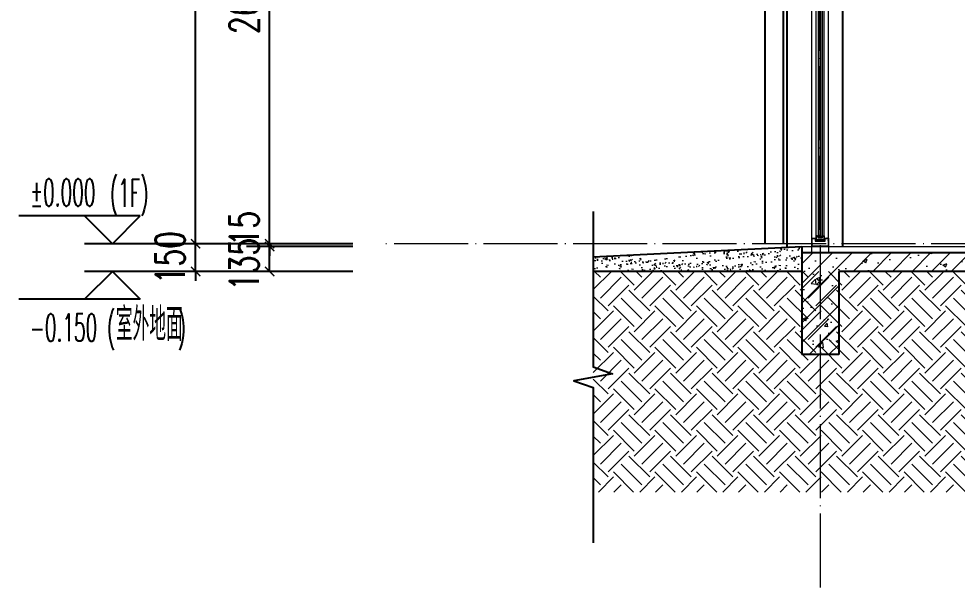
# Model space of a CAD drawing. Extents: x -1058961 to 23600, y -449123 to 2751847.
# Drawn here: x -68117 to -63043, y 25318 to 28377 of the extents above; entities that cross this region are included whole.
import ezdxf

# ---------------------------------------------------------------- set-up
doc = ezdxf.new("R2010")
doc.units = 0
doc.header["$LTSCALE"] = 1000
doc.linetypes.add('DOTE', pattern=[2.42, 2, -0.2, 0.02, -0.2])
doc.layers.get('0').update_dxf_attribs({"linetype": 'CONTINUOUS'})
doc.layers.get('DEFPOINTS').update_dxf_attribs({"linetype": 'CONTINUOUS'})
for name, color, linetype in [('DIM_ELEV', 3, 'CONTINUOUS'), ('DIM_SYMB', 3, 'CONTINUOUS'), ('PUB_DIM', 3, 'CONTINUOUS'), ('PUB_TEXT', 2, 'CONTINUOUS'), ('WALL', 5, 'CONTINUOUS'), ('看线', 251, 'CONTINUOUS')]:
    doc.layers.add(name, color=color, linetype=linetype)
for name, color, linetype, lineweight in [('DOTE', 19, 'DOTE', 9), ('PUB_HATCH', 8, 'CONTINUOUS', 9), ('S_WINDOW', 144, 'CONTINUOUS', 15), ('内粉刷', 37, 'CONTINUOUS', 9), ('填充', 251, 'CONTINUOUS', 5), ('细细', 250, 'CONTINUOUS', 0)]:
    doc.layers.add(name, color=color, linetype=linetype, lineweight=lineweight)
doc.styles.add('_TCH_DIM', font='SIMPLEX.shx', dxfattribs={"width": 0.7, "bigfont": 'GBCBIG.shx'})
doc.styles.add('_TCH_DIM_T3', font='SIMPLEX', dxfattribs={"width": 0.705882, "bigfont": 'GBCBIG'})
doc.dimstyles.new('_TCH_ARCH&&50', dxfattribs={"dimtxt": 157.5, "dimasz": 50, "dimexe": 125, "dimexo": 150, "dimgap": 58.75, "dimtad": 1, "dimdec": 0, "dimzin": 0, "dimdsep": 46, "dimtxsty": '_TCH_DIM_T3', "dimblk": 'ARCHTICK', "dimcen": 0.09, "dimclrt": 7, "dimazin": 0, "dimtfac": 1, "dimtdec": 0, "dimtix": 1, "dimtmove": 2, "dimatfit": 3, "dimldrblk": 'ARCHTICK', "dimfxl": 0, "dimtolj": 1, "dimtzin": 0, "dimarcsym": 0})
pattern_1 = [(315, (-1068248.527, -502407.403), (-1.767766953, -1.767766953), []), (315, (-1068247.3486, -502407.403), (-1.767766953, -1.767766953), [])]
pattern_2 = [(45, (-1018747.41, 119588.15), (-53.0330086, 53.0330086), []), (50, (-1018747.41, 119588.15), (215.178055, -18.82564), [22.5, -247.5]), (355, (-1018747.41, 119588.15), (-41.6254, 225.65764), [18, -198]), (100.4514, (-1018729.48, 119586.58), (173.552815, 206.831863), [19.122057, -210.342634]), (46.1842, (-1018747.4, 119648.15), (320.172315, -49.655704), [33.75, -371.25]), (96.6356, (-1018720.73, 119644), (280.39881, 292.23536), [28.68309, -315.5139]), (351.1842, (-1018747.4, 119648.15), (280.39858, 292.23558), [27, -297]), (21, (-1018717.41, 119633.15), (179.072116, -120.785667), [22.5, -247.5]), (326, (-1018717.41, 119633.15), (72.9946, 217.545014), [18, -198]), (71.4514, (-1018702.49, 119623.08), (252.06679, 96.75915), [19.122057, -210.342634]), (37.5, (-1018747.41, 119588.15), (3.6479566, 99.868156), [0, -195.6, 0, -201, 0, -198.75]), (7.5, (-1018747.41, 119588.15), (78.920861, 118.323514), [0, -114.6, 0, -191.1, 0, -75.75]), (327.5, (-1018814.31, 119588.15), (160.146731, -6.7664615), [0, -75, 0, -234, 0, -310.5]), (317.5, (-1018844.31, 119588.15), (174.95585, 30.031495), [0, -97.5, 0, -155.4, 0, -220.5])]

# ---------------------------------------------------------------- blocks, each defined once
blk = doc.blocks.new('_ArchTick')
at = {"color": 0, "linetype": 'ByBlock', "const_width": 0.15}
blk.add_lwpolyline([(-0.5, -0.5), (0.5, 0.5)], dxfattribs=at)
blk = doc.blocks.new('*D2684')
at = {"layer": 'DEFPOINTS', "color": 0}
for p in [(-66761.1, 27144.5), (-66161.1, 27144.5), (-66161.1, 27009.3)]:
    blk.add_point(p, dxfattribs=at)
at = {"layer": 'PUB_DIM', "color": 0, "lineweight": -2}
for p, q in [((-66311.1, 27144.5), (-66886.1, 27144.5)), ((-66761.1, 27009.3), (-66761.1, 27144.5)), ((-66311.1, 27009.3), (-66886.1, 27009.3))]:
    blk.add_line(p, q, dxfattribs=at)
at = {"layer": 'PUB_DIM', "color": 0, "lineweight": -2, "xscale": 50, "yscale": 50, "zscale": 50}
for p, rotation in [((-66761.1, 27144.5), 90), ((-66761.1, 27009.3), 270)]:
    blk.add_blockref('_ArchTick', p, dxfattribs=dict(at, rotation=rotation))
at = {"layer": 'PUB_DIM', "color": 7, "insert": (-66898.6, 27047.8), "char_height": 157.5, "attachment_point": 5, "rotation": 90, "style": '_TCH_DIM_T3'}
blk.add_mtext('\\A1;135', dxfattribs=at)
blk = doc.blocks.new('*D2685')
at = {"layer": 'DEFPOINTS', "color": 0}
for p in [(-66761.1, 27159.7), (-66161.1, 27159.7), (-66161.1, 27144.5)]:
    blk.add_point(p, dxfattribs=at)
at = {"layer": 'PUB_DIM', "color": 0, "lineweight": -2}
for p, q in [((-66761.1, 27159.7), (-66761.1, 27209.7)), ((-66311.1, 27159.7), (-66886.1, 27159.7)), ((-66761.1, 27144.5), (-66761.1, 27159.7)), ((-66311.1, 27144.5), (-66886.1, 27144.5)), ((-66761.1, 27144.5), (-66761.1, 27094.5))]:
    blk.add_line(p, q, dxfattribs=at)
at = {"layer": 'PUB_DIM', "color": 0, "lineweight": -2, "xscale": 50, "yscale": 50, "zscale": 50}
for p, rotation in [((-66761.1, 27159.7), 270), ((-66761.1, 27144.5), 90)]:
    blk.add_blockref('_ArchTick', p, dxfattribs=dict(at, rotation=rotation))
at = {"layer": 'PUB_DIM', "color": 7, "insert": (-66898.6, 27241.6), "char_height": 157.5, "attachment_point": 5, "rotation": 90, "style": '_TCH_DIM_T3'}
blk.add_mtext('\\A1;15', dxfattribs=at)
blk = doc.blocks.new('*D2686')
at = {"layer": 'DEFPOINTS', "color": 0}
for p in [(-66761.1, 29809.7), (-66161.1, 29809.7), (-66161.1, 27159.7)]:
    blk.add_point(p, dxfattribs=at)
at = {"layer": 'PUB_DIM', "color": 0, "lineweight": -2}
for p, q in [((-66311.1, 29809.7), (-66886.1, 29809.7)), ((-66761.1, 27159.7), (-66761.1, 29809.7)), ((-66311.1, 27159.7), (-66886.1, 27159.7))]:
    blk.add_line(p, q, dxfattribs=at)
at = {"layer": 'PUB_DIM', "color": 0, "lineweight": -2, "xscale": 50, "yscale": 50, "zscale": 50}
for p, rotation in [((-66761.1, 29809.7), 90), ((-66761.1, 27159.7), 270)]:
    blk.add_blockref('_ArchTick', p, dxfattribs=dict(at, rotation=rotation))
at = {"layer": 'PUB_DIM', "color": 7, "insert": (-66898.6, 28484.7), "char_height": 157.5, "attachment_point": 5, "rotation": 90, "style": '_TCH_DIM_T3'}
blk.add_mtext('\\A1;2650', dxfattribs=at)
blk = doc.blocks.new('*D2706')
at = {"layer": 'DEFPOINTS', "color": 0}
for p in [(-67161.1, 27159.7), (-66161.1, 27159.7), (-66161.1, 27009.3)]:
    blk.add_point(p, dxfattribs=at)
at = {"layer": 'PUB_DIM', "color": 0, "lineweight": -2}
for p, q in [((-67161.1, 27159.7), (-67161.1, 27209.7)), ((-66311.1, 27159.7), (-67286.1, 27159.7)), ((-67161.1, 27009.3), (-67161.1, 27159.7)), ((-66311.1, 27009.3), (-67286.1, 27009.3)), ((-67161.1, 27009.3), (-67161.1, 26959.3))]:
    blk.add_line(p, q, dxfattribs=at)
at = {"layer": 'PUB_DIM', "color": 0, "lineweight": -2, "xscale": 50, "yscale": 50, "zscale": 50}
for p, rotation in [((-67161.1, 27159.7), 270), ((-67161.1, 27009.3), 90)]:
    blk.add_blockref('_ArchTick', p, dxfattribs=dict(at, rotation=rotation))
at = {"layer": 'PUB_DIM', "color": 7, "insert": (-67298.6, 27084.5), "char_height": 157.5, "attachment_point": 5, "rotation": 90, "style": '_TCH_DIM_T3'}
blk.add_mtext('\\A1;150', dxfattribs=at)
blk = doc.blocks.new('*D2707')
at = {"layer": 'DEFPOINTS', "color": 0}
for p in [(-67161.1, 30059.7), (-66161.1, 30059.7), (-66161.1, 27159.7)]:
    blk.add_point(p, dxfattribs=at)
at = {"layer": 'PUB_DIM', "color": 0, "lineweight": -2}
for p, q in [((-66311.1, 30059.7), (-67286.1, 30059.7)), ((-67161.1, 27159.7), (-67161.1, 30059.7)), ((-66311.1, 27159.7), (-67286.1, 27159.7))]:
    blk.add_line(p, q, dxfattribs=at)
at = {"layer": 'PUB_DIM', "color": 0, "lineweight": -2, "xscale": 50, "yscale": 50, "zscale": 50}
for p, rotation in [((-67161.1, 30059.7), 90), ((-67161.1, 27159.7), 270)]:
    blk.add_blockref('_ArchTick', p, dxfattribs=dict(at, rotation=rotation))
at = {"layer": 'PUB_DIM', "color": 7, "insert": (-67298.6, 28609.7), "char_height": 157.5, "attachment_point": 5, "rotation": 90, "style": '_TCH_DIM_T3'}
blk.add_mtext('\\A1;2900', dxfattribs=at)

msp = doc.modelspace()

# ---------------------------------------------------------------- hatches: boundary and pattern name
at = {"layer": 'PUB_HATCH'}
h = msp.add_hatch(dxfattribs=at)
h.set_pattern_fill('钢筋混凝土', color=256, scale=30, style=0)
h.set_pattern_definition(pattern_2)
h.paths.add_polyline_path([(-63683.28, 27009.73), (-63883.1, 27109.73), (-63884.08, 26559.91), (-63684.08, 26559.56)])
h = msp.add_hatch(dxfattribs=at)
h.set_pattern_fill('钢筋混凝土', color=256, scale=30, style=0)
h.set_pattern_definition(pattern_2)
h.paths.add_polyline_path([(-61284.09, 27043.07), (-61284.09, 27109.73), (-63883.1, 27109.73), (-63683.28, 27009.73), (-61384.09, 27009.73)])
at = {"layer": '填充'}
h = msp.add_hatch(dxfattribs=at)
h.set_pattern_fill('AR-CONC', color=256, scale=50, style=0)
h.set_pattern_definition([(50, (-14651482.08, -5328747.984), (91.0923345, -7.96954277), [9.525, -104.775]), (355, (-14651482.08, -5328747.98), (-17.621413, 95.52832144), [7.62, -83.82]), (100.451, (-14651474.49, -5328748.65), (73.47125083, 87.5583439), [8.095, -89.045]), (46.1842, (-14651482.08, -5328722.58), (135.53952045, -21.021164), [14.2875, -157.1625]), (96.6356, (-14651470.79, -5328724.34), (118.7021172, 123.712778), [12.1425, -133.5675]), (351.184, (-14651482.08, -5328722.58), (118.7023029, 123.7125589), [11.43, -125.73]), (21, (-14651469.38, -5328728.934), (75.8074399, -51.13275926), [9.525, -104.775]), (326, (-14651469.38, -5328728.93), (30.9010142, 92.09398306), [7.62, -83.82]), (71.4514, (-14651463.06, -5328733.195), (106.7082454, 40.96142886), [8.095, -89.045]), (37.5, (-14651482.08, -5328747.984), (1.544301625, 42.277519437), [0, -82.804, 0, -85.09, 0, -84.1375]), (7.5, (-14651482.08, -5328747.984), (33.40983126, 50.09028741), [0, -48.514, 0, -80.899, 0, -32.0675]), (327.5, (-14651510.402, -5328747.984), (67.79529758, -2.864372), [0, -31.75, 0, -99.06, 0, -131.445]), (317.5, (-14651523.1, -5328747.984), (74.0645907, 12.71324552), [0, -41.275, 0, -65.786, 0, -93.345])])
h.paths.add_polyline_path([(-65011.1, 27088.42), (-65011.1, 27010.1), (-63884.07, 27010.1), (-63884.07, 27144.53)])
h = msp.add_hatch(dxfattribs=at)
h.set_pattern_fill('EARTH', color=250, scale=50, angle=45, style=0)
h.set_pattern_definition([(45, (-1019980.43, 12679.79), (0, 224.506403), [158.75, -158.75]), (45, (-1020022.53, 12721.88), (0, 224.506403), [158.75, -158.75]), (45, (-1020064.62, 12763.98), (0, 224.506403), [158.75, -158.75]), (135, (-1020064.62, 12792.04), (-224.506403, 0), [158.75, -158.75]), (135, (-1020022.53, 12834.14), (-224.506403, 0), [158.75, -158.75]), (135, (-1019980.43, 12876.23), (-224.506403, 0), [158.75, -158.75])])
edge = h.paths.add_edge_path()
edge.add_line((-65011.1, 27009.72), (-65011.1, 25816.44))
edge.add_line((-65011.1, 25816.44), (-60934.08, 25816.29))
edge.add_line((-60934.08, 25813.08), (-60934.09, 27006.39))
edge.add_line((-60934.09, 27006.39), (-65011.1, 27009.72))
at = {"layer": '细细'}
h = msp.add_hatch(dxfattribs=at)
h.set_pattern_fill('金属', color=256, style=0)
h.set_pattern_definition(pattern_1)
h.paths.add_polyline_path([(-63806.63, 27178.04), (-63806.63, 27203.04), (-63794.63, 27203.04), (-63794.63, 27193.04), (-63773.63, 27193.04), (-63773.63, 27203.04), (-63761.63, 27203.04), (-63761.63, 27178.04)])
h.paths.add_polyline_path([(-63763.63, 27180.04), (-63763.63, 27201.04), (-63771.63, 27201.04), (-63771.63, 27191.04), (-63796.63, 27191.04), (-63796.63, 27201.04), (-63804.63, 27201.04), (-63804.63, 27180.04)], flags=16)
h = msp.add_hatch(color=256, dxfattribs=at)
edge = h.paths.add_edge_path()
edge.add_line((-63779.63, 27193.04), (-63779.63, 27205.04))
edge.add_arc((-63784.13, 27213.33), 9.44, 241.51755, 298.48245, ccw=False)
edge.add_line((-63788.63, 27205.04), (-63788.63, 27193.04))
edge.add_arc((-63784.13, 27184.74), 9.44, 61.51755, 118.48245, ccw=False)
h = msp.add_hatch(dxfattribs=at)
h.set_pattern_fill('金属', color=256, style=0)
h.set_pattern_definition(pattern_1)
h.paths.add_polyline_path([(-63739.13, 27189.54), (-63759.13, 27189.54), (-63759.13, 27176.04), (-63809.13, 27176.04), (-63809.13, 27189.54), (-63829.13, 27189.54), (-63829.13, 27144.54), (-63739.13, 27144.54)])
h.paths.add_polyline_path([(-63757.13, 27174.04), (-63757.13, 27187.54), (-63741.13, 27187.54), (-63741.13, 27146.54), (-63827.13, 27146.54), (-63827.13, 27187.54), (-63811.13, 27187.54), (-63811.13, 27174.04)], flags=16)

# ---------------------------------------------------------------- linework, layer by layer
at = {"layer": 'DIM_ELEV'}
for p, q in [((-67461.1, 27309.73), (-68117.1, 27309.73)), ((-67611.1, 27159.73), (-67761.1, 27309.73)), ((-67611.1, 27159.73), (-67461.1, 27309.73)), ((-66761.1, 27159.73), (-67761.1, 27159.73)), ((-67611.1, 27009.26), (-67761.1, 26859.26)), ((-66761.1, 27009.26), (-67761.1, 27009.26)), ((-67611.1, 27009.26), (-67461.1, 26859.26)), ((-67461.1, 26859.26), (-68117.1, 26859.26))]:
    msp.add_line(p, q, dxfattribs=at)
at = {"layer": 'DIM_SYMB'}
msp.add_lwpolyline([(-65011.1, 27334.04), (-65011.1, 26493.75), (-64906.1, 26455.53), (-65116.1, 26418.5), (-65011.1, 26381.25), (-65011.1, 25540.96)], dxfattribs=at)
at = {"layer": 'DOTE', "color": 1, "linetype": 'DOTE', "ltscale": 0.2}
for p, q in [((-63784.08, 32959.73), (-63784.08, 21082.73)), ((-50684.04, 27159.73), (-66161.1, 27159.73))]:
    msp.add_line(p, q, dxfattribs=at)
at = {"layer": 'S_WINDOW'}
for p, q in [((-63829.13, 27189.54), (-63829.13, 29764.74)), ((-63806.63, 27203.04), (-63806.63, 29751.24)), ((-63761.63, 27203.04), (-63761.63, 29751.24)), ((-63739.13, 27189.54), (-63739.13, 29764.74))]:
    msp.add_line(p, q, dxfattribs=at)
for points in [[(-63806.63, 27178.04), (-63806.63, 27203.04), (-63794.63, 27203.04), (-63794.63, 27193.04), (-63773.63, 27193.04), (-63773.63, 27203.04), (-63761.63, 27203.04), (-63761.63, 27178.04)], [(-63804.63, 27180.04), (-63804.63, 27201.04), (-63796.63, 27201.04), (-63796.63, 27191.04), (-63771.63, 27191.04), (-63771.63, 27201.04), (-63763.63, 27201.04), (-63763.63, 27180.04)], [(-63829.13, 27144.54), (-63829.13, 27189.54), (-63809.13, 27189.54), (-63809.13, 27176.04), (-63759.13, 27176.04), (-63759.13, 27189.54), (-63739.13, 27189.54), (-63739.13, 27144.54)], [(-63827.13, 27146.54), (-63827.13, 27187.54), (-63811.13, 27187.54), (-63811.13, 27174.04), (-63757.13, 27174.04), (-63757.13, 27187.54), (-63741.13, 27187.54), (-63741.13, 27146.54)], [(-63829.14, 27144.54), (-63739.12, 27144.54), (-63739.12, 27109.73), (-63829.14, 27109.73)]]:
    msp.add_lwpolyline(points, close=True, dxfattribs=at)
at = {"layer": 'WALL'}
for p, q in [((-63883.1, 27109.73), (-63884.08, 26559.91)), ((-61284.09, 27109.73), (-63883.1, 27109.73)), ((-63683.28, 27009.73), (-63684.08, 26559.56)), ((-61384.09, 27009.73), (-63683.28, 27009.73)), ((-63684.08, 26559.56), (-63884.08, 26559.91))]:
    msp.add_line(p, q, dxfattribs=at)
at = {"layer": '内粉刷'}
msp.add_line((-63884.07, 27144.53), (-61384.03, 27144.74), dxfattribs=at)
at = {"layer": '看线', "color": 252}
msp.add_line((-64084.09, 30209.77), (-64084.09, 27159.73), dxfattribs=at)
at = {"layer": '看线'}
for p, q in [((-63983.85, 29860.03), (-63984.09, 27159.73)), ((-63664.07, 29789.74), (-63664.07, 27144.73)), ((-63964.07, 29759.73), (-63964.07, 27142.04))]:
    msp.add_line(p, q, dxfattribs=at)
at = {"layer": '看线', "color": 32}
for p, q in [((-65011.1, 27088.42), (-63884.07, 27144.53)), ((-63884.07, 27144.53), (-63884.07, 27059.77)), ((-63884.07, 27144.53), (-63884.07, 27059.77)), ((-63884.07, 27010.1), (-65011.1, 27010.1))]:
    msp.add_line(p, q, dxfattribs=at)
at = {"layer": '细细'}
for points in [[(-63794.63, 29751.24), (-63794.63, 27203.04)], [(-63788.63, 27205.04), (-63788.63, 29761.24)], [(-63779.63, 27205.04), (-63779.63, 29761.24)], [(-63773.63, 29751.24), (-63773.63, 27203.04)]]:
    msp.add_lwpolyline(points, dxfattribs=at)
msp.add_lwpolyline([(-63779.63, 27193.04), (-63779.63, 27205.04, -0.2538047), (-63788.63, 27205.04), (-63788.63, 27193.04, -0.2538047)], format="xyb", close=True, dxfattribs=at)

# ---------------------------------------------------------------- texts
at = {"layer": 'PUB_TEXT', "style": '_TCH_DIM'}
for s, height, width, p in [('%%P0.000', 148.75, 0.494118, (-68055.1, 27362.23)), ('(1F)', 148.75, 0.494118, (-67624.35, 27359.78)), ('(', 148.75, 0.494118, (-67640.45, 26634.21)), ('室外地面', 178.723, 0.7, (-67591.45, 26634.21)), (')', 148.75, 0.494118, (-67257.83, 26634.21)), ('-0.150', 148.75, 0.494118, (-68057.9, 26631.76))]:
    msp.add_text(s, height=height, dxfattribs=dict(at, width=width)).set_placement(p)

# ---------------------------------------------------------------- dimensions: what is measured, and where the dimension line sits
at = {"layer": 'PUB_DIM'}
for p1, p2, distance, picture, middle in [((-66161.1, 27159.73), (-66161.1, 30059.73), 1000, '*D2707', (-67298.6, 28609.73)), ((-66161.1, 27159.73), (-66161.1, 29809.74), 600, '*D2686', (-66898.6, 28484.74)), ((-66161.1, 27009.26), (-66161.1, 27159.73), 1000, '*D2706', (-67298.6, 27084.5))]:
    dim = msp.add_aligned_dim(p1=p1, p2=p2, distance=distance, dimstyle='_TCH_ARCH&&50', dxfattribs=at)
    dim.commit()
    dim.dimension.update_dxf_attribs({"geometry": picture, "text_midpoint": middle})
for base, p1, p2, picture, middle in [((-66761.1, 27159.73), (-66161.1, 27144.53), (-66161.1, 27159.73), '*D2685', (-66898.6, 27241.57)), ((-66761.1, 27144.53), (-66161.1, 27009.26), (-66161.1, 27144.53), '*D2684', (-66898.6, 27047.79))]:
    dim = msp.add_linear_dim(base=base, p1=p1, p2=p2, angle=90, dimstyle='_TCH_ARCH&&50', dxfattribs=at)
    dim.commit()
    dim.dimension.update_dxf_attribs({"geometry": picture, "text_midpoint": middle, "dimtype": 161})

doc.saveas('drawing.dxf')
